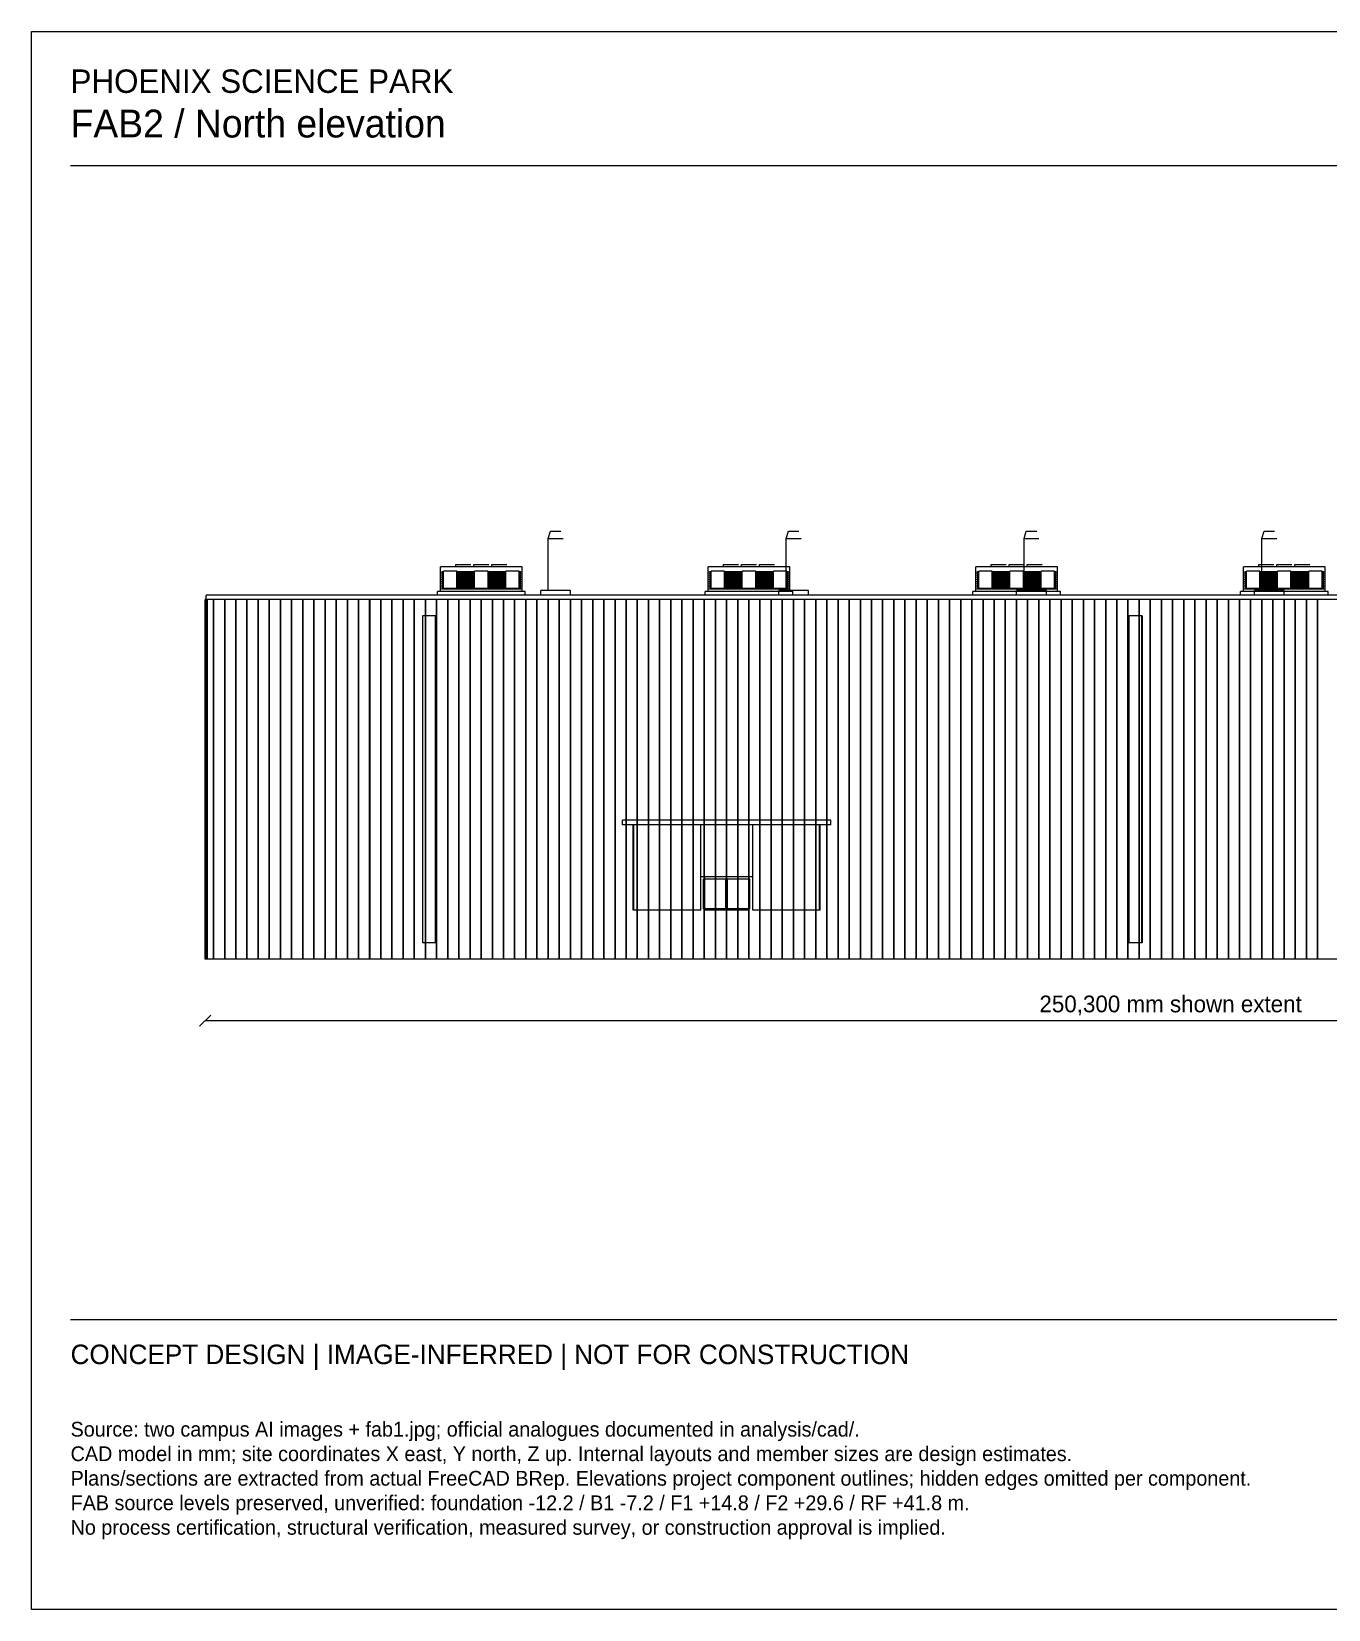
# Model space of a CAD drawing. Header units: millimetres. Extents: x 5250 to 315332, y 5250 to 217500.
# Drawn here: x 5250 to 179689, y 5250 to 217500 of the extents above; entities that cross this region are included whole.
import ezdxf

# ---------------------------------------------------------------- set-up
doc = ezdxf.new("R2010")
doc.units = ezdxf.units.MM

msp = doc.modelspace()

# ---------------------------------------------------------------- linework, layer by layer
at = {"layer": 'dimension'}
for p, q in [((27850, 83700), (29350, 85200)), ((28600, 84450), (278900, 84450))]:
    msp.add_line(p, q, dxfattribs=at)
at = {"layer": 'envelope'}
for p, q in [((28600, 92700), (28600, 141100)), ((28900, 141100), (28600, 141100)), ((28750, 92700), (28750, 141100)), ((28900, 92700), (28900, 141100)), ((29727.5, 92700), (29727.5, 141100)), ((29772.5, 141100), (29727.5, 141100)), ((29772.5, 92700), (29772.5, 141100)), ((31227.5, 92700), (31227.5, 141100)), ((31272.5, 141100), (31227.5, 141100)), ((31272.5, 92700), (31272.5, 141100)), ((32727.5, 92700), (32727.5, 141100)), ((32772.5, 141100), (32727.5, 141100)), ((32772.5, 92700), (32772.5, 141100)), ((34227.5, 92700), (34227.5, 141100)), ((34272.5, 141100), (34227.5, 141100)), ((34272.5, 92700), (34272.5, 141100)), ((35727.5, 92700), (35727.5, 141100)), ((35772.5, 141100), (35727.5, 141100)), ((35772.5, 92700), (35772.5, 141100)), ((37227.5, 92700), (37227.5, 141100)), ((37272.5, 141100), (37227.5, 141100)), ((37272.5, 92700), (37272.5, 141100)), ((38727.5, 92700), (38727.5, 141100)), ((38772.5, 141100), (38727.5, 141100)), ((38772.5, 92700), (38772.5, 141100)), ((40227.5, 92700), (40227.5, 141100)), ((40272.5, 141100), (40227.5, 141100)), ((40272.5, 92700), (40272.5, 141100)), ((41727.5, 92700), (41727.5, 141100)), ((41772.5, 141100), (41727.5, 141100)), ((41772.5, 92700), (41772.5, 141100)), ((43227.5, 92700), (43227.5, 141100)), ((43272.5, 141100), (43227.5, 141100)), ((43272.5, 92700), (43272.5, 141100)), ((44727.5, 92700), (44727.5, 141100)), ((44772.5, 141100), (44727.5, 141100)), ((44772.5, 92700), (44772.5, 141100)), ((46227.5, 92700), (46227.5, 141100)), ((46272.5, 141100), (46227.5, 141100)), ((46272.5, 92700), (46272.5, 141100)), ((47727.5, 92700), (47727.5, 141100)), ((47772.5, 141100), (47727.5, 141100)), ((47772.5, 92700), (47772.5, 141100)), ((49227.5, 92700), (49227.5, 141100)), ((49272.5, 141100), (49227.5, 141100)), ((49272.5, 92700), (49272.5, 141100)), ((50727.5, 92700), (50727.5, 141100)), ((50772.5, 141100), (50727.5, 141100)), ((50772.5, 92700), (50772.5, 141100)), ((52227.5, 92700), (52227.5, 141100)), ((52272.5, 141100), (52227.5, 141100)), ((52272.5, 92700), (52272.5, 141100)), ((53727.5, 92700), (53727.5, 141100)), ((53772.5, 141100), (53727.5, 141100)), ((53772.5, 92700), (53772.5, 141100)), ((55227.5, 92700), (55227.5, 141100)), ((55272.5, 141100), (55227.5, 141100)), ((55272.5, 92700), (55272.5, 141100)), ((56727.5, 92700), (56727.5, 141100)), ((56772.5, 141100), (56727.5, 141100)), ((56772.5, 92700), (56772.5, 141100)), ((58227.5, 92700), (58227.5, 141100)), ((58272.5, 141100), (58227.5, 141100)), ((58272.5, 92700), (58272.5, 141100)), ((59727.5, 92700), (59727.5, 141100)), ((59772.5, 141100), (59727.5, 141100)), ((59772.5, 92700), (59772.5, 141100)), ((61227.5, 92700), (61227.5, 141100)), ((61272.5, 141100), (61227.5, 141100)), ((61272.5, 92700), (61272.5, 141100)), ((62727.5, 92700), (62727.5, 141100)), ((62772.5, 141100), (62727.5, 141100)), ((62772.5, 92700), (62772.5, 141100)), ((64227.5, 92700), (64227.5, 141100)), ((64272.5, 141100), (64227.5, 141100)), ((64272.5, 92700), (64272.5, 141100)), ((65727.5, 92700), (65727.5, 141100)), ((65772.5, 141100), (65727.5, 141100)), ((65772.5, 92700), (65772.5, 141100)), ((67227.5, 92700), (67227.5, 141100)), ((67272.5, 141100), (67227.5, 141100)), ((67272.5, 92700), (67272.5, 141100)), ((68727.5, 92700), (68727.5, 141100)), ((68772.5, 141100), (68727.5, 141100)), ((68772.5, 92700), (68772.5, 141100)), ((70227.5, 92700), (70227.5, 141100)), ((70272.5, 141100), (70227.5, 141100)), ((70272.5, 92700), (70272.5, 141100)), ((71727.5, 92700), (71727.5, 141100)), ((71772.5, 141100), (71727.5, 141100)), ((71772.5, 92700), (71772.5, 141100)), ((73227.5, 92700), (73227.5, 141100)), ((73272.5, 141100), (73227.5, 141100)), ((73272.5, 92700), (73272.5, 141100)), ((74727.5, 92700), (74727.5, 141100)), ((74772.5, 141100), (74727.5, 141100)), ((74772.5, 92700), (74772.5, 141100)), ((76227.5, 92700), (76227.5, 141100)), ((76272.5, 141100), (76227.5, 141100)), ((76272.5, 92700), (76272.5, 141100)), ((77727.5, 92700), (77727.5, 141100)), ((77772.5, 141100), (77727.5, 141100)), ((77772.5, 92700), (77772.5, 141100)), ((79227.5, 92700), (79227.5, 141100)), ((79272.5, 141100), (79227.5, 141100)), ((79272.5, 92700), (79272.5, 141100)), ((80727.5, 92700), (80727.5, 141100)), ((80772.5, 141100), (80727.5, 141100)), ((80772.5, 92700), (80772.5, 141100)), ((82227.5, 92700), (82227.5, 141100)), ((82272.5, 141100), (82227.5, 141100)), ((82272.5, 92700), (82272.5, 141100)), ((83727.5, 92700), (83727.5, 141100)), ((83772.5, 141100), (83727.5, 141100)), ((83772.5, 92700), (83772.5, 141100)), ((85227.5, 92700), (85227.5, 141100)), ((85272.5, 141100), (85227.5, 141100)), ((85272.5, 92700), (85272.5, 141100)), ((86727.5, 92700), (86727.5, 141100)), ((86772.5, 141100), (86727.5, 141100)), ((86772.5, 92700), (86772.5, 141100)), ((88227.5, 92700), (88227.5, 141100)), ((88272.5, 141100), (88227.5, 141100)), ((88272.5, 92700), (88272.5, 141100)), ((89727.5, 92700), (89727.5, 141100)), ((89772.5, 141100), (89727.5, 141100)), ((89772.5, 92700), (89772.5, 141100)), ((91227.5, 92700), (91227.5, 141100)), ((91272.5, 141100), (91227.5, 141100)), ((91272.5, 92700), (91272.5, 141100)), ((92727.5, 92700), (92727.5, 141100)), ((92772.5, 141100), (92727.5, 141100)), ((92772.5, 92700), (92772.5, 141100)), ((94227.5, 92700), (94227.5, 141100)), ((94272.5, 141100), (94227.5, 141100)), ((94272.5, 92700), (94272.5, 141100)), ((95727.5, 92700), (95727.5, 141100)), ((95772.5, 141100), (95727.5, 141100)), ((95772.5, 92700), (95772.5, 141100)), ((97227.5, 92700), (97227.5, 141100)), ((97272.5, 141100), (97227.5, 141100)), ((97272.5, 92700), (97272.5, 141100)), ((98727.5, 92700), (98727.5, 141100)), ((98772.5, 141100), (98727.5, 141100)), ((98772.5, 92700), (98772.5, 141100)), ((100227.5, 92700), (100227.5, 141100)), ((100272.5, 141100), (100227.5, 141100)), ((100272.5, 92700), (100272.5, 141100)), ((101727.5, 92700), (101727.5, 141100)), ((101772.5, 141100), (101727.5, 141100)), ((101772.5, 92700), (101772.5, 141100)), ((103227.5, 92700), (103227.5, 141100)), ((103272.5, 141100), (103227.5, 141100)), ((103272.5, 92700), (103272.5, 141100)), ((104727.5, 92700), (104727.5, 141100)), ((104772.5, 141100), (104727.5, 141100)), ((104772.5, 92700), (104772.5, 141100)), ((106227.5, 92700), (106227.5, 141100)), ((106272.5, 141100), (106227.5, 141100)), ((106272.5, 92700), (106272.5, 141100)), ((107727.5, 92700), (107727.5, 141100)), ((107772.5, 141100), (107727.5, 141100)), ((107772.5, 92700), (107772.5, 141100)), ((109227.5, 92700), (109227.5, 141100)), ((109272.5, 141100), (109227.5, 141100)), ((109272.5, 92700), (109272.5, 141100)), ((110727.5, 92700), (110727.5, 141100)), ((110772.5, 141100), (110727.5, 141100)), ((110772.5, 92700), (110772.5, 141100)), ((112227.5, 92700), (112227.5, 141100)), ((112272.5, 141100), (112227.5, 141100)), ((112272.5, 92700), (112272.5, 141100)), ((113727.5, 92700), (113727.5, 141100)), ((113772.5, 141100), (113727.5, 141100)), ((113772.5, 92700), (113772.5, 141100)), ((115227.5, 92700), (115227.5, 141100)), ((115272.5, 141100), (115227.5, 141100)), ((115272.5, 92700), (115272.5, 141100)), ((116727.5, 92700), (116727.5, 141100)), ((116772.5, 141100), (116727.5, 141100)), ((116772.5, 92700), (116772.5, 141100)), ((118227.5, 92700), (118227.5, 141100)), ((118272.5, 141100), (118227.5, 141100)), ((118272.5, 92700), (118272.5, 141100)), ((119727.5, 92700), (119727.5, 141100)), ((119772.5, 141100), (119727.5, 141100)), ((119772.5, 92700), (119772.5, 141100)), ((121227.5, 92700), (121227.5, 141100)), ((121272.5, 141100), (121227.5, 141100)), ((121272.5, 92700), (121272.5, 141100)), ((122727.5, 92700), (122727.5, 141100)), ((122772.5, 141100), (122727.5, 141100)), ((122772.5, 92700), (122772.5, 141100)), ((124227.5, 92700), (124227.5, 141100)), ((124272.5, 141100), (124227.5, 141100)), ((124272.5, 92700), (124272.5, 141100)), ((125727.5, 92700), (125727.5, 141100)), ((125772.5, 141100), (125727.5, 141100)), ((125772.5, 92700), (125772.5, 141100)), ((127227.5, 92700), (127227.5, 141100)), ((127272.5, 141100), (127227.5, 141100)), ((127272.5, 92700), (127272.5, 141100)), ((128727.5, 92700), (128727.5, 141100)), ((128772.5, 141100), (128727.5, 141100)), ((128772.5, 92700), (128772.5, 141100)), ((130227.5, 92700), (130227.5, 141100)), ((130272.5, 141100), (130227.5, 141100)), ((130272.5, 92700), (130272.5, 141100)), ((131727.5, 92700), (131727.5, 141100)), ((131772.5, 141100), (131727.5, 141100)), ((131772.5, 92700), (131772.5, 141100)), ((133227.5, 92700), (133227.5, 141100)), ((133272.5, 141100), (133227.5, 141100)), ((133272.5, 92700), (133272.5, 141100)), ((134727.5, 92700), (134727.5, 141100)), ((134772.5, 141100), (134727.5, 141100)), ((134772.5, 92700), (134772.5, 141100)), ((136227.5, 92700), (136227.5, 141100)), ((136272.5, 141100), (136227.5, 141100)), ((136272.5, 92700), (136272.5, 141100)), ((137727.5, 92700), (137727.5, 141100)), ((137772.5, 141100), (137727.5, 141100)), ((137772.5, 92700), (137772.5, 141100)), ((139227.5, 92700), (139227.5, 141100)), ((139272.5, 141100), (139227.5, 141100)), ((139272.5, 92700), (139272.5, 141100)), ((140727.5, 92700), (140727.5, 141100)), ((140772.5, 141100), (140727.5, 141100)), ((140772.5, 92700), (140772.5, 141100)), ((142227.5, 92700), (142227.5, 141100)), ((142272.5, 141100), (142227.5, 141100)), ((142272.5, 92700), (142272.5, 141100)), ((143727.5, 92700), (143727.5, 141100)), ((143772.5, 141100), (143727.5, 141100)), ((143772.5, 92700), (143772.5, 141100)), ((145227.5, 92700), (145227.5, 141100)), ((145272.5, 141100), (145227.5, 141100)), ((145272.5, 92700), (145272.5, 141100)), ((146727.5, 92700), (146727.5, 141100)), ((146772.5, 141100), (146727.5, 141100)), ((146772.5, 92700), (146772.5, 141100)), ((148227.5, 92700), (148227.5, 141100)), ((148272.5, 141100), (148227.5, 141100)), ((148272.5, 92700), (148272.5, 141100)), ((149727.5, 92700), (149727.5, 141100)), ((149772.5, 141100), (149727.5, 141100)), ((149772.5, 92700), (149772.5, 141100)), ((151227.5, 92700), (151227.5, 141100)), ((151272.5, 141100), (151227.5, 141100)), ((151272.5, 92700), (151272.5, 141100)), ((152727.5, 92700), (152727.5, 141100)), ((152772.5, 141100), (152727.5, 141100)), ((152772.5, 92700), (152772.5, 141100)), ((154227.5, 92700), (154227.5, 141100)), ((154272.5, 141100), (154227.5, 141100)), ((154272.5, 92700), (154272.5, 141100)), ((155727.5, 92700), (155727.5, 141100)), ((155772.5, 141100), (155727.5, 141100)), ((155772.5, 92700), (155772.5, 141100)), ((157227.5, 92700), (157227.5, 141100)), ((157272.5, 141100), (157227.5, 141100)), ((157272.5, 92700), (157272.5, 141100)), ((158727.5, 92700), (158727.5, 141100)), ((158772.5, 141100), (158727.5, 141100)), ((158772.5, 92700), (158772.5, 141100)), ((160227.5, 92700), (160227.5, 141100)), ((160272.5, 141100), (160227.5, 141100)), ((160272.5, 92700), (160272.5, 141100)), ((161727.5, 92700), (161727.5, 141100)), ((161772.5, 141100), (161727.5, 141100)), ((161772.5, 92700), (161772.5, 141100)), ((163227.5, 92700), (163227.5, 141100)), ((163272.5, 141100), (163227.5, 141100)), ((163272.5, 92700), (163272.5, 141100)), ((164727.5, 92700), (164727.5, 141100)), ((164772.5, 141100), (164727.5, 141100)), ((164772.5, 92700), (164772.5, 141100)), ((166227.5, 92700), (166227.5, 141100)), ((166272.5, 141100), (166227.5, 141100)), ((166272.5, 92700), (166272.5, 141100)), ((167727.5, 92700), (167727.5, 141100)), ((167772.5, 141100), (167727.5, 141100)), ((167772.5, 92700), (167772.5, 141100)), ((169227.5, 92700), (169227.5, 141100)), ((169272.5, 141100), (169227.5, 141100)), ((169272.5, 92700), (169272.5, 141100)), ((170727.5, 92700), (170727.5, 141100)), ((170772.5, 141100), (170727.5, 141100)), ((170772.5, 92700), (170772.5, 141100)), ((172227.5, 92700), (172227.5, 141100)), ((172272.5, 141100), (172227.5, 141100)), ((172272.5, 92700), (172272.5, 141100)), ((173727.5, 92700), (173727.5, 141100)), ((173772.5, 141100), (173727.5, 141100)), ((173772.5, 92700), (173772.5, 141100)), ((175227.5, 92700), (175227.5, 141100)), ((175272.5, 141100), (175227.5, 141100)), ((175272.5, 92700), (175272.5, 141100)), ((176727.5, 92700), (176727.5, 141100)), ((176772.5, 141100), (176727.5, 141100)), ((176772.5, 92700), (176772.5, 141100)), ((178227.5, 92700), (178227.5, 141100)), ((178272.5, 141100), (178227.5, 141100)), ((178272.5, 92700), (178272.5, 141100)), ((59650, 138900), (57850, 138900)), ((57850, 138900), (57850, 94900)), ((59650, 138900), (59650, 94900)), ((154650, 138900), (152850, 138900)), ((152850, 138900), (152850, 94900)), ((154650, 138900), (154650, 94900)), ((101750, 103800), (95750, 103800)), ((95750, 103800), (95750, 99300)), ((101750, 103800), (101750, 99300)), ((101750, 99300), (95750, 99300)), ((59650, 94900), (57850, 94900)), ((154650, 94900), (152850, 94900)), ((28900, 92700), (28600, 92700)), ((278750, 92700), (28750, 92700)), ((29772.5, 92700), (29727.5, 92700)), ((31272.5, 92700), (31227.5, 92700)), ((32772.5, 92700), (32727.5, 92700)), ((34272.5, 92700), (34227.5, 92700)), ((35772.5, 92700), (35727.5, 92700)), ((37272.5, 92700), (37227.5, 92700)), ((38772.5, 92700), (38727.5, 92700)), ((40272.5, 92700), (40227.5, 92700)), ((41772.5, 92700), (41727.5, 92700)), ((43272.5, 92700), (43227.5, 92700)), ((44772.5, 92700), (44727.5, 92700)), ((46272.5, 92700), (46227.5, 92700)), ((47772.5, 92700), (47727.5, 92700)), ((49272.5, 92700), (49227.5, 92700)), ((50772.5, 92700), (50727.5, 92700)), ((52272.5, 92700), (52227.5, 92700)), ((53772.5, 92700), (53727.5, 92700)), ((55272.5, 92700), (55227.5, 92700)), ((56772.5, 92700), (56727.5, 92700)), ((58272.5, 92700), (58227.5, 92700)), ((59772.5, 92700), (59727.5, 92700)), ((61272.5, 92700), (61227.5, 92700)), ((62772.5, 92700), (62727.5, 92700)), ((64272.5, 92700), (64227.5, 92700)), ((65772.5, 92700), (65727.5, 92700)), ((67272.5, 92700), (67227.5, 92700)), ((68772.5, 92700), (68727.5, 92700)), ((70272.5, 92700), (70227.5, 92700)), ((71772.5, 92700), (71727.5, 92700)), ((73272.5, 92700), (73227.5, 92700)), ((74772.5, 92700), (74727.5, 92700)), ((76272.5, 92700), (76227.5, 92700)), ((77772.5, 92700), (77727.5, 92700)), ((79272.5, 92700), (79227.5, 92700)), ((80772.5, 92700), (80727.5, 92700)), ((82272.5, 92700), (82227.5, 92700)), ((83772.5, 92700), (83727.5, 92700)), ((85272.5, 92700), (85227.5, 92700)), ((86772.5, 92700), (86727.5, 92700)), ((88272.5, 92700), (88227.5, 92700)), ((89772.5, 92700), (89727.5, 92700)), ((91272.5, 92700), (91227.5, 92700)), ((92772.5, 92700), (92727.5, 92700)), ((94272.5, 92700), (94227.5, 92700)), ((95772.5, 92700), (95727.5, 92700)), ((97272.5, 92700), (97227.5, 92700)), ((98772.5, 92700), (98727.5, 92700)), ((100272.5, 92700), (100227.5, 92700)), ((101772.5, 92700), (101727.5, 92700)), ((103272.5, 92700), (103227.5, 92700)), ((104772.5, 92700), (104727.5, 92700)), ((106272.5, 92700), (106227.5, 92700)), ((107772.5, 92700), (107727.5, 92700)), ((109272.5, 92700), (109227.5, 92700)), ((110772.5, 92700), (110727.5, 92700)), ((112272.5, 92700), (112227.5, 92700)), ((113772.5, 92700), (113727.5, 92700)), ((115272.5, 92700), (115227.5, 92700)), ((116772.5, 92700), (116727.5, 92700)), ((118272.5, 92700), (118227.5, 92700)), ((119772.5, 92700), (119727.5, 92700)), ((121272.5, 92700), (121227.5, 92700)), ((122772.5, 92700), (122727.5, 92700)), ((124272.5, 92700), (124227.5, 92700)), ((125772.5, 92700), (125727.5, 92700)), ((127272.5, 92700), (127227.5, 92700)), ((128772.5, 92700), (128727.5, 92700)), ((130272.5, 92700), (130227.5, 92700)), ((131772.5, 92700), (131727.5, 92700)), ((133272.5, 92700), (133227.5, 92700)), ((134772.5, 92700), (134727.5, 92700)), ((136272.5, 92700), (136227.5, 92700)), ((137772.5, 92700), (137727.5, 92700)), ((139272.5, 92700), (139227.5, 92700)), ((140772.5, 92700), (140727.5, 92700)), ((142272.5, 92700), (142227.5, 92700)), ((143772.5, 92700), (143727.5, 92700)), ((145272.5, 92700), (145227.5, 92700)), ((146772.5, 92700), (146727.5, 92700)), ((148272.5, 92700), (148227.5, 92700)), ((149772.5, 92700), (149727.5, 92700)), ((151272.5, 92700), (151227.5, 92700)), ((152772.5, 92700), (152727.5, 92700)), ((154272.5, 92700), (154227.5, 92700)), ((155772.5, 92700), (155727.5, 92700)), ((157272.5, 92700), (157227.5, 92700)), ((158772.5, 92700), (158727.5, 92700)), ((160272.5, 92700), (160227.5, 92700)), ((161772.5, 92700), (161727.5, 92700)), ((163272.5, 92700), (163227.5, 92700)), ((164772.5, 92700), (164727.5, 92700)), ((166272.5, 92700), (166227.5, 92700)), ((167772.5, 92700), (167727.5, 92700)), ((169272.5, 92700), (169227.5, 92700)), ((170772.5, 92700), (170727.5, 92700)), ((172272.5, 92700), (172227.5, 92700)), ((173772.5, 92700), (173727.5, 92700)), ((175272.5, 92700), (175227.5, 92700)), ((176772.5, 92700), (176727.5, 92700)), ((178272.5, 92700), (178227.5, 92700))]:
    msp.add_line(p, q, dxfattribs=at)
at = {"layer": 'equipment'}
for p, q in [((74750, 149300), (75050, 150300)), ((74750, 149300), (74775.07, 149300)), ((74750, 142300), (74750, 149300)), ((74775.07, 149300), (74849.03, 149300)), ((74849.03, 149300), (74968.17, 149300)), ((74968.17, 149300), (75126.51, 149300)), ((75050, 150300), (75067.55, 150300)), ((75067.55, 150300), (75119.32, 150300)), ((75119.32, 150300), (75202.72, 150300)), ((75126.51, 149300), (75316.12, 149300)), ((75202.72, 150300), (75313.56, 150300)), ((75313.56, 150300), (75446.28, 150300)), ((75316.12, 149300), (75527.48, 149300)), ((75446.28, 150300), (75594.24, 150300)), ((75527.48, 149300), (75750, 149300)), ((75594.24, 150300), (75750, 150300)), ((75750, 150300), (75905.76, 150300)), ((75750, 149300), (75972.52, 149300)), ((75905.76, 150300), (76053.72, 150300)), ((75972.52, 149300), (76183.88, 149300)), ((76053.72, 150300), (76186.44, 150300)), ((76183.88, 149300), (76373.49, 149300)), ((76186.44, 150300), (76297.28, 150300)), ((76297.28, 150300), (76380.68, 150300)), ((76373.49, 149300), (76531.83, 149300)), ((76380.68, 150300), (76432.45, 150300)), ((76432.45, 150300), (76450, 150300)), ((76531.83, 149300), (76650.97, 149300)), ((76650.97, 149300), (76724.93, 149300)), ((76724.93, 149300), (76750, 149300)), ((106750, 149300), (107050, 150300)), ((106750, 149300), (106775.07, 149300)), ((106750, 142300), (106750, 149300)), ((106775.07, 149300), (106849.03, 149300)), ((106849.03, 149300), (106968.17, 149300)), ((106968.17, 149300), (107126.51, 149300)), ((107050, 150300), (107067.55, 150300)), ((107067.55, 150300), (107119.32, 150300)), ((107119.32, 150300), (107202.72, 150300)), ((107126.51, 149300), (107316.12, 149300)), ((107202.72, 150300), (107313.56, 150300)), ((107313.56, 150300), (107446.28, 150300)), ((107316.12, 149300), (107527.48, 149300)), ((107446.28, 150300), (107594.24, 150300)), ((107527.48, 149300), (107750, 149300)), ((107594.24, 150300), (107750, 150300)), ((107750, 150300), (107905.76, 150300)), ((107750, 149300), (107972.52, 149300)), ((107905.76, 150300), (108053.72, 150300)), ((107972.52, 149300), (108183.88, 149300)), ((108053.72, 150300), (108186.44, 150300)), ((108183.88, 149300), (108373.49, 149300)), ((108186.44, 150300), (108297.28, 150300)), ((108297.28, 150300), (108380.68, 150300)), ((108373.49, 149300), (108531.83, 149300)), ((108380.68, 150300), (108432.45, 150300)), ((108432.45, 150300), (108450, 150300)), ((108531.83, 149300), (108650.97, 149300)), ((108650.97, 149300), (108724.93, 149300)), ((108724.93, 149300), (108750, 149300)), ((138750, 149300), (139050, 150300)), ((138750, 149300), (138775.07, 149300)), ((138750, 142300), (138750, 149300)), ((138775.07, 149300), (138849.03, 149300)), ((138849.03, 149300), (138968.17, 149300)), ((138968.17, 149300), (139126.51, 149300)), ((139050, 150300), (139067.55, 150300)), ((139067.55, 150300), (139119.32, 150300)), ((139119.32, 150300), (139202.72, 150300)), ((139126.51, 149300), (139316.12, 149300)), ((139202.72, 150300), (139313.56, 150300)), ((139313.56, 150300), (139446.28, 150300)), ((139316.12, 149300), (139527.48, 149300)), ((139446.28, 150300), (139594.24, 150300)), ((139527.48, 149300), (139750, 149300)), ((139594.24, 150300), (139750, 150300)), ((139750, 150300), (139905.76, 150300)), ((139750, 149300), (139972.52, 149300)), ((139905.76, 150300), (140053.72, 150300)), ((139972.52, 149300), (140183.88, 149300)), ((140053.72, 150300), (140186.44, 150300)), ((140183.88, 149300), (140373.49, 149300)), ((140186.44, 150300), (140297.28, 150300)), ((140297.28, 150300), (140380.68, 150300)), ((140373.49, 149300), (140531.83, 149300)), ((140380.68, 150300), (140432.45, 150300)), ((140432.45, 150300), (140450, 150300)), ((140531.83, 149300), (140650.97, 149300)), ((140650.97, 149300), (140724.93, 149300)), ((140724.93, 149300), (140750, 149300)), ((170750, 149300), (171050, 150300)), ((170750, 149300), (170775.07, 149300)), ((170750, 142300), (170750, 149300)), ((170775.07, 149300), (170849.03, 149300)), ((170849.03, 149300), (170968.17, 149300)), ((170968.17, 149300), (171126.51, 149300)), ((171050, 150300), (171067.55, 150300)), ((171067.55, 150300), (171119.32, 150300)), ((171119.32, 150300), (171202.72, 150300)), ((171126.51, 149300), (171316.12, 149300)), ((171202.72, 150300), (171313.56, 150300)), ((171313.56, 150300), (171446.28, 150300)), ((171316.12, 149300), (171527.48, 149300)), ((171446.28, 150300), (171594.24, 150300)), ((171527.48, 149300), (171750, 149300)), ((171594.24, 150300), (171750, 150300)), ((171750, 150300), (171905.76, 150300)), ((171750, 149300), (171972.52, 149300)), ((171905.76, 150300), (172053.72, 150300)), ((171972.52, 149300), (172183.88, 149300)), ((172053.72, 150300), (172186.44, 150300)), ((172183.88, 149300), (172373.49, 149300)), ((172186.44, 150300), (172297.28, 150300)), ((172297.28, 150300), (172380.68, 150300)), ((172373.49, 149300), (172531.83, 149300)), ((172380.68, 150300), (172432.45, 150300)), ((172432.45, 150300), (172450, 150300)), ((172531.83, 149300), (172650.97, 149300)), ((172650.97, 149300), (172724.93, 149300)), ((172724.93, 149300), (172750, 149300)), ((60250, 142200), (60250, 145500)), ((71250, 145500), (60250, 145500)), ((60450, 144750), (60450, 144830)), ((60650, 144830), (60450, 144830)), ((60650, 144750), (60450, 144750)), ((60450, 144500), (60450, 144580)), ((60650, 144580), (60450, 144580)), ((60650, 144500), (60450, 144500)), ((60450, 144250), (60450, 144330)), ((60650, 144330), (60450, 144330)), ((60650, 142600), (60650, 144900)), ((62450, 144900), (60650, 144900)), ((62330, 145800), (62355.07, 145800)), ((62330, 145500), (62330, 145800)), ((62355.07, 145800), (62429.03, 145800)), ((62429.03, 145800), (62548.17, 145800)), ((62450, 142600), (62450, 144900)), ((64850, 144830), (62450, 144830)), ((64850, 144750), (62450, 144750)), ((64850, 144580), (62450, 144580)), ((64850, 144500), (62450, 144500)), ((64850, 144330), (62450, 144330)), ((62548.17, 145800), (62706.51, 145800)), ((62706.51, 145800), (62896.12, 145800)), ((62896.12, 145800), (63107.48, 145800)), ((63107.48, 145800), (63330, 145800)), ((63330, 145800), (63552.52, 145800)), ((63552.52, 145800), (63763.88, 145800)), ((63763.88, 145800), (63953.49, 145800)), ((63953.49, 145800), (64111.83, 145800)), ((64111.83, 145800), (64230.97, 145800)), ((64230.97, 145800), (64304.93, 145800)), ((64304.93, 145800), (64330, 145800)), ((64750, 145800), (64775.07, 145800)), ((64750, 145500), (64750, 145800)), ((64775.07, 145800), (64849.03, 145800)), ((64849.03, 145800), (64968.17, 145800)), ((64850, 142600), (64850, 144900)), ((66650, 144900), (64850, 144900)), ((64968.17, 145800), (65126.51, 145800)), ((65126.51, 145800), (65316.12, 145800)), ((65316.12, 145800), (65527.48, 145800)), ((65527.48, 145800), (65750, 145800)), ((65750, 145800), (65972.52, 145800)), ((65972.52, 145800), (66183.88, 145800)), ((66183.88, 145800), (66373.49, 145800)), ((66373.49, 145800), (66531.83, 145800)), ((66531.83, 145800), (66650.97, 145800)), ((66650, 142600), (66650, 144900)), ((69050, 144830), (66650, 144830)), ((69050, 144750), (66650, 144750)), ((69050, 144580), (66650, 144580)), ((69050, 144500), (66650, 144500)), ((69050, 144330), (66650, 144330)), ((66650.97, 145800), (66724.93, 145800)), ((66724.93, 145800), (66750, 145800)), ((67170, 145800), (67195.07, 145800)), ((67170, 145500), (67170, 145800)), ((67195.07, 145800), (67269.03, 145800)), ((67269.03, 145800), (67388.17, 145800)), ((67388.17, 145800), (67546.51, 145800)), ((67546.51, 145800), (67736.12, 145800)), ((67736.12, 145800), (67947.48, 145800)), ((67947.48, 145800), (68170, 145800)), ((68170, 145800), (68392.52, 145800)), ((68392.52, 145800), (68603.88, 145800)), ((68603.88, 145800), (68793.49, 145800)), ((68793.49, 145800), (68951.83, 145800)), ((68951.83, 145800), (69070.97, 145800)), ((69050, 142600), (69050, 144900)), ((70850, 144900), (69050, 144900)), ((69070.97, 145800), (69144.93, 145800)), ((69144.93, 145800), (69170, 145800)), ((70850, 142600), (70850, 144900)), ((71050, 144830), (70850, 144830)), ((71050, 144750), (70850, 144750)), ((71050, 144580), (70850, 144580)), ((71050, 144500), (70850, 144500)), ((71050, 144330), (70850, 144330)), ((71050, 144750), (71050, 144830)), ((71050, 144500), (71050, 144580)), ((71050, 144250), (71050, 144330)), ((71250, 142200), (71250, 145500)), ((96250, 142200), (96250, 145500)), ((107250, 145500), (96250, 145500)), ((96450, 144750), (96450, 144830)), ((96650, 144830), (96450, 144830)), ((96650, 144750), (96450, 144750)), ((96450, 144500), (96450, 144580)), ((96650, 144580), (96450, 144580)), ((96650, 144500), (96450, 144500)), ((96450, 144250), (96450, 144330)), ((96650, 144330), (96450, 144330)), ((96650, 142600), (96650, 144900)), ((98450, 144900), (96650, 144900)), ((98330, 145800), (98355.07, 145800)), ((98330, 145500), (98330, 145800)), ((98355.07, 145800), (98429.03, 145800)), ((98429.03, 145800), (98548.17, 145800)), ((98450, 142600), (98450, 144900)), ((100850, 144830), (98450, 144830)), ((100850, 144750), (98450, 144750)), ((100850, 144580), (98450, 144580)), ((100850, 144500), (98450, 144500)), ((100850, 144330), (98450, 144330)), ((98548.17, 145800), (98706.51, 145800)), ((98706.51, 145800), (98896.12, 145800)), ((98896.12, 145800), (99107.48, 145800)), ((99107.48, 145800), (99330, 145800)), ((99330, 145800), (99552.52, 145800)), ((99552.52, 145800), (99763.88, 145800)), ((99763.88, 145800), (99953.49, 145800)), ((99953.49, 145800), (100111.83, 145800)), ((100111.83, 145800), (100230.97, 145800)), ((100230.97, 145800), (100304.93, 145800)), ((100304.93, 145800), (100330, 145800)), ((100750, 145800), (100775.07, 145800)), ((100750, 145500), (100750, 145800)), ((100775.07, 145800), (100849.03, 145800)), ((100849.03, 145800), (100968.17, 145800)), ((100850, 142600), (100850, 144900)), ((102650, 144900), (100850, 144900)), ((100968.17, 145800), (101126.51, 145800)), ((101126.51, 145800), (101316.12, 145800)), ((101316.12, 145800), (101527.48, 145800)), ((101527.48, 145800), (101750, 145800)), ((101750, 145800), (101972.52, 145800)), ((101972.52, 145800), (102183.88, 145800)), ((102183.88, 145800), (102373.49, 145800)), ((102373.49, 145800), (102531.83, 145800)), ((102531.83, 145800), (102650.97, 145800)), ((102650, 142600), (102650, 144900)), ((105050, 144830), (102650, 144830)), ((105050, 144750), (102650, 144750)), ((105050, 144580), (102650, 144580)), ((105050, 144500), (102650, 144500)), ((105050, 144330), (102650, 144330)), ((102650.97, 145800), (102724.93, 145800)), ((102724.93, 145800), (102750, 145800)), ((103170, 145800), (103195.07, 145800)), ((103170, 145500), (103170, 145800)), ((103195.07, 145800), (103269.03, 145800)), ((103269.03, 145800), (103388.17, 145800)), ((103388.17, 145800), (103546.51, 145800)), ((103546.51, 145800), (103736.12, 145800)), ((103736.12, 145800), (103947.48, 145800)), ((103947.48, 145800), (104170, 145800)), ((104170, 145800), (104392.52, 145800)), ((104392.52, 145800), (104603.88, 145800)), ((104603.88, 145800), (104793.49, 145800)), ((104793.49, 145800), (104951.83, 145800)), ((104951.83, 145800), (105070.97, 145800)), ((105050, 142600), (105050, 144900)), ((106850, 144900), (105050, 144900)), ((105070.97, 145800), (105144.93, 145800)), ((105144.93, 145800), (105170, 145800)), ((106850, 142600), (106850, 144900)), ((107050, 144830), (106850, 144830)), ((107050, 144750), (106850, 144750)), ((107050, 144580), (106850, 144580)), ((107050, 144500), (106850, 144500)), ((107050, 144330), (106850, 144330)), ((107050, 144750), (107050, 144830)), ((107050, 144500), (107050, 144580)), ((107050, 144250), (107050, 144330)), ((107250, 142200), (107250, 145500)), ((132250, 142200), (132250, 145500)), ((143250, 145500), (132250, 145500)), ((132450, 144750), (132450, 144830)), ((132650, 144830), (132450, 144830)), ((132650, 144750), (132450, 144750)), ((132450, 144500), (132450, 144580)), ((132650, 144580), (132450, 144580)), ((132650, 144500), (132450, 144500)), ((132450, 144250), (132450, 144330)), ((132650, 144330), (132450, 144330)), ((132650, 142600), (132650, 144900)), ((134450, 144900), (132650, 144900)), ((134330, 145800), (134355.07, 145800)), ((134330, 145500), (134330, 145800)), ((134355.07, 145800), (134429.03, 145800)), ((134429.03, 145800), (134548.17, 145800)), ((134450, 142600), (134450, 144900)), ((136850, 144830), (134450, 144830)), ((136850, 144750), (134450, 144750)), ((136850, 144580), (134450, 144580)), ((136850, 144500), (134450, 144500)), ((136850, 144330), (134450, 144330)), ((134548.17, 145800), (134706.51, 145800)), ((134706.51, 145800), (134896.12, 145800)), ((134896.12, 145800), (135107.48, 145800)), ((135107.48, 145800), (135330, 145800)), ((135330, 145800), (135552.52, 145800)), ((135552.52, 145800), (135763.88, 145800)), ((135763.88, 145800), (135953.49, 145800)), ((135953.49, 145800), (136111.83, 145800)), ((136111.83, 145800), (136230.97, 145800)), ((136230.97, 145800), (136304.93, 145800)), ((136304.93, 145800), (136330, 145800)), ((136750, 145800), (136775.07, 145800)), ((136750, 145500), (136750, 145800)), ((136775.07, 145800), (136849.03, 145800)), ((136849.03, 145800), (136968.17, 145800)), ((136850, 142600), (136850, 144900)), ((138650, 144900), (136850, 144900)), ((136968.17, 145800), (137126.51, 145800)), ((137126.51, 145800), (137316.12, 145800)), ((137316.12, 145800), (137527.48, 145800)), ((137527.48, 145800), (137750, 145800)), ((137750, 145800), (137972.52, 145800)), ((137972.52, 145800), (138183.88, 145800)), ((138183.88, 145800), (138373.49, 145800)), ((138373.49, 145800), (138531.83, 145800)), ((138531.83, 145800), (138650.97, 145800)), ((138650, 142600), (138650, 144900)), ((141050, 144830), (138650, 144830)), ((141050, 144750), (138650, 144750)), ((141050, 144580), (138650, 144580)), ((141050, 144500), (138650, 144500)), ((141050, 144330), (138650, 144330)), ((138650.97, 145800), (138724.93, 145800)), ((138724.93, 145800), (138750, 145800)), ((139170, 145800), (139195.07, 145800)), ((139170, 145500), (139170, 145800)), ((139195.07, 145800), (139269.03, 145800)), ((139269.03, 145800), (139388.17, 145800)), ((139388.17, 145800), (139546.51, 145800)), ((139546.51, 145800), (139736.12, 145800)), ((139736.12, 145800), (139947.48, 145800)), ((139947.48, 145800), (140170, 145800)), ((140170, 145800), (140392.52, 145800)), ((140392.52, 145800), (140603.88, 145800)), ((140603.88, 145800), (140793.49, 145800)), ((140793.49, 145800), (140951.83, 145800)), ((140951.83, 145800), (141070.97, 145800)), ((141050, 142600), (141050, 144900)), ((142850, 144900), (141050, 144900)), ((141070.97, 145800), (141144.93, 145800)), ((141144.93, 145800), (141170, 145800)), ((142850, 142600), (142850, 144900)), ((143050, 144830), (142850, 144830)), ((143050, 144750), (142850, 144750)), ((143050, 144580), (142850, 144580)), ((143050, 144500), (142850, 144500)), ((143050, 144330), (142850, 144330)), ((143050, 144750), (143050, 144830)), ((143050, 144500), (143050, 144580)), ((143050, 144250), (143050, 144330)), ((143250, 142200), (143250, 145500)), ((168250, 142200), (168250, 145500)), ((179250, 145500), (168250, 145500)), ((168450, 144750), (168450, 144830)), ((168650, 144830), (168450, 144830)), ((168650, 144750), (168450, 144750)), ((168450, 144500), (168450, 144580)), ((168650, 144580), (168450, 144580)), ((168650, 144500), (168450, 144500)), ((168450, 144250), (168450, 144330)), ((168650, 144330), (168450, 144330)), ((168650, 142600), (168650, 144900)), ((170450, 144900), (168650, 144900)), ((170330, 145800), (170355.07, 145800)), ((170330, 145500), (170330, 145800)), ((170355.07, 145800), (170429.03, 145800)), ((170429.03, 145800), (170548.17, 145800)), ((170450, 142600), (170450, 144900)), ((172850, 144830), (170450, 144830)), ((172850, 144750), (170450, 144750)), ((172850, 144580), (170450, 144580)), ((172850, 144500), (170450, 144500)), ((172850, 144330), (170450, 144330)), ((170548.17, 145800), (170706.51, 145800)), ((170706.51, 145800), (170896.12, 145800)), ((170896.12, 145800), (171107.48, 145800)), ((171107.48, 145800), (171330, 145800)), ((171330, 145800), (171552.52, 145800)), ((171552.52, 145800), (171763.88, 145800)), ((171763.88, 145800), (171953.49, 145800)), ((171953.49, 145800), (172111.83, 145800)), ((172111.83, 145800), (172230.97, 145800)), ((172230.97, 145800), (172304.93, 145800)), ((172304.93, 145800), (172330, 145800)), ((172750, 145800), (172775.07, 145800)), ((172750, 145500), (172750, 145800)), ((172775.07, 145800), (172849.03, 145800)), ((172849.03, 145800), (172968.17, 145800)), ((172850, 142600), (172850, 144900)), ((174650, 144900), (172850, 144900)), ((172968.17, 145800), (173126.51, 145800)), ((173126.51, 145800), (173316.12, 145800)), ((173316.12, 145800), (173527.48, 145800)), ((173527.48, 145800), (173750, 145800)), ((173750, 145800), (173972.52, 145800)), ((173972.52, 145800), (174183.88, 145800)), ((174183.88, 145800), (174373.49, 145800)), ((174373.49, 145800), (174531.83, 145800)), ((174531.83, 145800), (174650.97, 145800)), ((174650, 142600), (174650, 144900)), ((177050, 144830), (174650, 144830)), ((177050, 144750), (174650, 144750)), ((177050, 144580), (174650, 144580)), ((177050, 144500), (174650, 144500)), ((177050, 144330), (174650, 144330)), ((174650.97, 145800), (174724.93, 145800)), ((174724.93, 145800), (174750, 145800)), ((175170, 145800), (175195.07, 145800)), ((175170, 145500), (175170, 145800)), ((175195.07, 145800), (175269.03, 145800)), ((175269.03, 145800), (175388.17, 145800)), ((175388.17, 145800), (175546.51, 145800)), ((175546.51, 145800), (175736.12, 145800)), ((175736.12, 145800), (175947.48, 145800)), ((175947.48, 145800), (176170, 145800)), ((176170, 145800), (176392.52, 145800)), ((176392.52, 145800), (176603.88, 145800)), ((176603.88, 145800), (176793.49, 145800)), ((176793.49, 145800), (176951.83, 145800)), ((176951.83, 145800), (177070.97, 145800)), ((177050, 142600), (177050, 144900)), ((178850, 144900), (177050, 144900)), ((177070.97, 145800), (177144.93, 145800)), ((177144.93, 145800), (177170, 145800)), ((178850, 142600), (178850, 144900)), ((179050, 144830), (178850, 144830)), ((179050, 144750), (178850, 144750)), ((179050, 144580), (178850, 144580)), ((179050, 144500), (178850, 144500)), ((179050, 144330), (178850, 144330)), ((179050, 144750), (179050, 144830)), ((179050, 144500), (179050, 144580)), ((179050, 144250), (179050, 144330)), ((179250, 142200), (179250, 145500)), ((60650, 144250), (60450, 144250)), ((60450, 144000), (60450, 144080)), ((60650, 144080), (60450, 144080)), ((60650, 144000), (60450, 144000)), ((60450, 143750), (60450, 143830)), ((60650, 143830), (60450, 143830)), ((60650, 143750), (60450, 143750)), ((60450, 143500), (60450, 143580)), ((60650, 143580), (60450, 143580)), ((60650, 143500), (60450, 143500)), ((60450, 143250), (60450, 143330)), ((60650, 143330), (60450, 143330)), ((60650, 143250), (60450, 143250)), ((60450, 143000), (60450, 143080)), ((60650, 143080), (60450, 143080)), ((60650, 143000), (60450, 143000)), ((60450, 142750), (60450, 142830)), ((60650, 142830), (60450, 142830)), ((60650, 142750), (60450, 142750)), ((60450, 142500), (60450, 142580)), ((71050, 142580), (60450, 142580)), ((71050, 142500), (60450, 142500)), ((62450, 142600), (60650, 142600)), ((64850, 144250), (62450, 144250)), ((64850, 144080), (62450, 144080)), ((64850, 144000), (62450, 144000)), ((64850, 143830), (62450, 143830)), ((64850, 143750), (62450, 143750)), ((64850, 143580), (62450, 143580)), ((64850, 143500), (62450, 143500)), ((64850, 143330), (62450, 143330)), ((64850, 143250), (62450, 143250)), ((64850, 143080), (62450, 143080)), ((64850, 143000), (62450, 143000)), ((64850, 142830), (62450, 142830)), ((64850, 142750), (62450, 142750)), ((66650, 142600), (64850, 142600)), ((69050, 144250), (66650, 144250)), ((69050, 144080), (66650, 144080)), ((69050, 144000), (66650, 144000)), ((69050, 143830), (66650, 143830)), ((69050, 143750), (66650, 143750)), ((69050, 143580), (66650, 143580)), ((69050, 143500), (66650, 143500)), ((69050, 143330), (66650, 143330)), ((69050, 143250), (66650, 143250)), ((69050, 143080), (66650, 143080)), ((69050, 143000), (66650, 143000)), ((69050, 142830), (66650, 142830)), ((69050, 142750), (66650, 142750)), ((70850, 142600), (69050, 142600)), ((71050, 144250), (70850, 144250)), ((71050, 144080), (70850, 144080)), ((71050, 144000), (70850, 144000)), ((71050, 143830), (70850, 143830)), ((71050, 143750), (70850, 143750)), ((71050, 143580), (70850, 143580)), ((71050, 143500), (70850, 143500)), ((71050, 143330), (70850, 143330)), ((71050, 143250), (70850, 143250)), ((71050, 143080), (70850, 143080)), ((71050, 143000), (70850, 143000)), ((71050, 142830), (70850, 142830)), ((71050, 142750), (70850, 142750)), ((71050, 144000), (71050, 144080)), ((71050, 143750), (71050, 143830)), ((71050, 143500), (71050, 143580)), ((71050, 143250), (71050, 143330)), ((71050, 143000), (71050, 143080)), ((71050, 142750), (71050, 142830)), ((71050, 142500), (71050, 142580)), ((73750, 141700), (73750, 142300)), ((77750, 142300), (73750, 142300)), ((77750, 141700), (77750, 142300)), ((96650, 144250), (96450, 144250)), ((96450, 144000), (96450, 144080)), ((96650, 144080), (96450, 144080)), ((96650, 144000), (96450, 144000)), ((96450, 143750), (96450, 143830)), ((96650, 143830), (96450, 143830)), ((96650, 143750), (96450, 143750)), ((96450, 143500), (96450, 143580)), ((96650, 143580), (96450, 143580)), ((96650, 143500), (96450, 143500)), ((96450, 143250), (96450, 143330)), ((96650, 143330), (96450, 143330)), ((96650, 143250), (96450, 143250)), ((96450, 143000), (96450, 143080)), ((96650, 143080), (96450, 143080)), ((96650, 143000), (96450, 143000)), ((96450, 142750), (96450, 142830)), ((96650, 142830), (96450, 142830)), ((96650, 142750), (96450, 142750)), ((96450, 142500), (96450, 142580)), ((107050, 142580), (96450, 142580)), ((107050, 142500), (96450, 142500)), ((98450, 142600), (96650, 142600)), ((100850, 144250), (98450, 144250)), ((100850, 144080), (98450, 144080)), ((100850, 144000), (98450, 144000)), ((100850, 143830), (98450, 143830)), ((100850, 143750), (98450, 143750)), ((100850, 143580), (98450, 143580)), ((100850, 143500), (98450, 143500)), ((100850, 143330), (98450, 143330)), ((100850, 143250), (98450, 143250)), ((100850, 143080), (98450, 143080)), ((100850, 143000), (98450, 143000)), ((100850, 142830), (98450, 142830)), ((100850, 142750), (98450, 142750)), ((102650, 142600), (100850, 142600)), ((105050, 144250), (102650, 144250)), ((105050, 144080), (102650, 144080)), ((105050, 144000), (102650, 144000)), ((105050, 143830), (102650, 143830)), ((105050, 143750), (102650, 143750)), ((105050, 143580), (102650, 143580)), ((105050, 143500), (102650, 143500)), ((105050, 143330), (102650, 143330)), ((105050, 143250), (102650, 143250)), ((105050, 143080), (102650, 143080)), ((105050, 143000), (102650, 143000)), ((105050, 142830), (102650, 142830)), ((105050, 142750), (102650, 142750)), ((106850, 142600), (105050, 142600)), ((105750, 141700), (105750, 142300)), ((109750, 142300), (105750, 142300)), ((107050, 144250), (106850, 144250)), ((107050, 144080), (106850, 144080)), ((107050, 144000), (106850, 144000)), ((107050, 143830), (106850, 143830)), ((107050, 143750), (106850, 143750)), ((107050, 143580), (106850, 143580)), ((107050, 143500), (106850, 143500)), ((107050, 143330), (106850, 143330)), ((107050, 143250), (106850, 143250)), ((107050, 143080), (106850, 143080)), ((107050, 143000), (106850, 143000)), ((107050, 142830), (106850, 142830)), ((107050, 142750), (106850, 142750)), ((107050, 144000), (107050, 144080)), ((107050, 143750), (107050, 143830)), ((107050, 143500), (107050, 143580)), ((107050, 143250), (107050, 143330)), ((107050, 143000), (107050, 143080)), ((107050, 142750), (107050, 142830)), ((107050, 142500), (107050, 142580)), ((109750, 141700), (109750, 142300)), ((132650, 144250), (132450, 144250)), ((132450, 144000), (132450, 144080)), ((132650, 144080), (132450, 144080)), ((132650, 144000), (132450, 144000)), ((132450, 143750), (132450, 143830)), ((132650, 143830), (132450, 143830)), ((132650, 143750), (132450, 143750)), ((132450, 143500), (132450, 143580)), ((132650, 143580), (132450, 143580)), ((132650, 143500), (132450, 143500)), ((132450, 143250), (132450, 143330)), ((132650, 143330), (132450, 143330)), ((132650, 143250), (132450, 143250)), ((132450, 143000), (132450, 143080)), ((132650, 143080), (132450, 143080)), ((132650, 143000), (132450, 143000)), ((132450, 142750), (132450, 142830)), ((132650, 142830), (132450, 142830)), ((132650, 142750), (132450, 142750)), ((132450, 142500), (132450, 142580)), ((143050, 142580), (132450, 142580)), ((143050, 142500), (132450, 142500)), ((134450, 142600), (132650, 142600)), ((136850, 144250), (134450, 144250)), ((136850, 144080), (134450, 144080)), ((136850, 144000), (134450, 144000)), ((136850, 143830), (134450, 143830)), ((136850, 143750), (134450, 143750)), ((136850, 143580), (134450, 143580)), ((136850, 143500), (134450, 143500)), ((136850, 143330), (134450, 143330)), ((136850, 143250), (134450, 143250)), ((136850, 143080), (134450, 143080)), ((136850, 143000), (134450, 143000)), ((136850, 142830), (134450, 142830)), ((136850, 142750), (134450, 142750)), ((138650, 142600), (136850, 142600)), ((137750, 141700), (137750, 142300)), ((141750, 142300), (137750, 142300)), ((141050, 144250), (138650, 144250)), ((141050, 144080), (138650, 144080)), ((141050, 144000), (138650, 144000)), ((141050, 143830), (138650, 143830)), ((141050, 143750), (138650, 143750)), ((141050, 143580), (138650, 143580)), ((141050, 143500), (138650, 143500)), ((141050, 143330), (138650, 143330)), ((141050, 143250), (138650, 143250)), ((141050, 143080), (138650, 143080)), ((141050, 143000), (138650, 143000)), ((141050, 142830), (138650, 142830)), ((141050, 142750), (138650, 142750)), ((142850, 142600), (141050, 142600)), ((141750, 141700), (141750, 142300)), ((143050, 144250), (142850, 144250)), ((143050, 144080), (142850, 144080)), ((143050, 144000), (142850, 144000)), ((143050, 143830), (142850, 143830)), ((143050, 143750), (142850, 143750)), ((143050, 143580), (142850, 143580)), ((143050, 143500), (142850, 143500)), ((143050, 143330), (142850, 143330)), ((143050, 143250), (142850, 143250)), ((143050, 143080), (142850, 143080)), ((143050, 143000), (142850, 143000)), ((143050, 142830), (142850, 142830)), ((143050, 142750), (142850, 142750)), ((143050, 144000), (143050, 144080)), ((143050, 143750), (143050, 143830)), ((143050, 143500), (143050, 143580)), ((143050, 143250), (143050, 143330)), ((143050, 143000), (143050, 143080)), ((143050, 142750), (143050, 142830)), ((143050, 142500), (143050, 142580)), ((168650, 144250), (168450, 144250)), ((168450, 144000), (168450, 144080)), ((168650, 144080), (168450, 144080)), ((168650, 144000), (168450, 144000)), ((168450, 143750), (168450, 143830)), ((168650, 143830), (168450, 143830)), ((168650, 143750), (168450, 143750)), ((168450, 143500), (168450, 143580)), ((168650, 143580), (168450, 143580)), ((168650, 143500), (168450, 143500)), ((168450, 143250), (168450, 143330)), ((168650, 143330), (168450, 143330)), ((168650, 143250), (168450, 143250)), ((168450, 143000), (168450, 143080)), ((168650, 143080), (168450, 143080)), ((168650, 143000), (168450, 143000)), ((168450, 142750), (168450, 142830)), ((168650, 142830), (168450, 142830)), ((168650, 142750), (168450, 142750)), ((168450, 142500), (168450, 142580)), ((179050, 142580), (168450, 142580)), ((179050, 142500), (168450, 142500)), ((170450, 142600), (168650, 142600)), ((169750, 141700), (169750, 142300)), ((173750, 142300), (169750, 142300)), ((172850, 144250), (170450, 144250)), ((172850, 144080), (170450, 144080)), ((172850, 144000), (170450, 144000)), ((172850, 143830), (170450, 143830)), ((172850, 143750), (170450, 143750)), ((172850, 143580), (170450, 143580)), ((172850, 143500), (170450, 143500)), ((172850, 143330), (170450, 143330)), ((172850, 143250), (170450, 143250)), ((172850, 143080), (170450, 143080)), ((172850, 143000), (170450, 143000)), ((172850, 142830), (170450, 142830)), ((172850, 142750), (170450, 142750)), ((174650, 142600), (172850, 142600)), ((173750, 141700), (173750, 142300)), ((177050, 144250), (174650, 144250)), ((177050, 144080), (174650, 144080)), ((177050, 144000), (174650, 144000)), ((177050, 143830), (174650, 143830)), ((177050, 143750), (174650, 143750)), ((177050, 143580), (174650, 143580)), ((177050, 143500), (174650, 143500)), ((177050, 143330), (174650, 143330)), ((177050, 143250), (174650, 143250)), ((177050, 143080), (174650, 143080)), ((177050, 143000), (174650, 143000)), ((177050, 142830), (174650, 142830)), ((177050, 142750), (174650, 142750)), ((178850, 142600), (177050, 142600)), ((179050, 144250), (178850, 144250)), ((179050, 144080), (178850, 144080)), ((179050, 144000), (178850, 144000)), ((179050, 143830), (178850, 143830)), ((179050, 143750), (178850, 143750)), ((179050, 143580), (178850, 143580)), ((179050, 143500), (178850, 143500)), ((179050, 143330), (178850, 143330)), ((179050, 143250), (178850, 143250)), ((179050, 143080), (178850, 143080)), ((179050, 143000), (178850, 143000)), ((179050, 142830), (178850, 142830)), ((179050, 142750), (178850, 142750)), ((179050, 144000), (179050, 144080)), ((179050, 143750), (179050, 143830)), ((179050, 143500), (179050, 143580)), ((179050, 143250), (179050, 143330)), ((179050, 143000), (179050, 143080)), ((179050, 142750), (179050, 142830)), ((179050, 142500), (179050, 142580)), ((59850, 141700), (59850, 142200)), ((71650, 142200), (59850, 142200)), ((71650, 141700), (59850, 141700)), ((71650, 141700), (71650, 142200)), ((77750, 141700), (73750, 141700)), ((95850, 141700), (95850, 142200)), ((107650, 142200), (95850, 142200)), ((107650, 141700), (95850, 141700)), ((109750, 141700), (105750, 141700)), ((107650, 141700), (107650, 142200)), ((131850, 141700), (131850, 142200)), ((143650, 142200), (131850, 142200)), ((143650, 141700), (131850, 141700)), ((141750, 141700), (137750, 141700)), ((143650, 141700), (143650, 142200)), ((167850, 141700), (167850, 142200)), ((179650, 142200), (167850, 142200)), ((179650, 141700), (167850, 141700)), ((173750, 141700), (169750, 141700)), ((179650, 141700), (179650, 142200))]:
    msp.add_line(p, q, dxfattribs=at)
at = {"layer": 'frame'}
for p, q in [((5250, 217500), (309750, 217500)), ((5250, 5250), (5250, 217500)), ((10500, 199500), (304500, 199500)), ((10500, 44250), (304500, 44250)), ((309750, 5250), (5250, 5250))]:
    msp.add_line(p, q, dxfattribs=at)
at = {"layer": 'glazing'}
for p, q in [((57900, 94900), (57900, 138900)), ((59600, 138900), (57900, 138900)), ((59600, 94900), (59600, 138900)), ((152900, 94900), (152900, 138900)), ((154600, 138900), (152900, 138900)), ((154600, 94900), (154600, 138900)), ((86170, 99300), (86170, 110800)), ((86250, 110800), (86170, 110800)), ((86250, 99300), (86250, 110800)), ((95250, 110800), (86250, 110800)), ((95250, 99300), (95250, 110800)), ((95250, 103800), (95250, 110800)), ((102250, 110800), (95250, 110800)), ((102250, 99300), (102250, 110800)), ((111250, 110800), (102250, 110800)), ((102250, 103800), (102250, 110800)), ((111250, 99300), (111250, 110800)), ((111330, 110800), (111250, 110800)), ((111330, 99300), (111330, 110800)), ((102250, 103800), (95250, 103800)), ((95650, 99500), (95650, 103500)), ((98650, 103500), (95650, 103500)), ((98650, 99500), (98650, 103500)), ((98850, 99500), (98850, 103500)), ((101850, 103500), (98850, 103500)), ((101850, 99500), (101850, 103500)), ((86250, 99300), (86170, 99300)), ((95250, 99300), (86250, 99300)), ((98650, 99500), (95650, 99500)), ((101850, 99500), (98850, 99500)), ((111250, 99300), (102250, 99300)), ((111330, 99300), (111250, 99300)), ((59600, 94900), (57900, 94900)), ((154600, 94900), (152900, 94900))]:
    msp.add_line(p, q, dxfattribs=at)
at = {"layer": 'roof'}
for p, q in [((278750, 141700), (28750, 141700)), ((28750, 141100), (28750, 141700)), ((278750, 141100), (28750, 141100)), ((84750, 110800), (84750, 111400)), ((112750, 111400), (84750, 111400)), ((112750, 110800), (84750, 110800)), ((112750, 110800), (112750, 111400))]:
    msp.add_line(p, q, dxfattribs=at)

# ---------------------------------------------------------------- texts
at = {"layer": 'annotation'}
for s, height, p in [('PHOENIX SCIENCE PARK', 3150, (10500, 209250)), ('FAB2 / North elevation', 3750, (10500, 203250)), ('250,300 mm shown extent', 2250, (140812.5, 85575)), ('CONCEPT DESIGN | IMAGE-INFERRED | NOT FOR CONSTRUCTION', 2625, (10500, 38250)), ('Source: two campus AI images + fab1.jpg; official analogues documented in analysis/cad/.', 1987.5, (10500, 28500)), ('CAD model in mm; site coordinates X east, Y north, Z up. Internal layouts and member sizes are design estimates.', 1987.5, (10500, 25200)), ('Plans/sections are extracted from actual FreeCAD BRep. Elevations project component outlines; hidden edges omitted per component.', 1987.5, (10500, 21900)), ('FAB source levels preserved, unverified: foundation -12.2 / B1 -7.2 / F1 +14.8 / F2 +29.6 / RF +41.8 m.', 1987.5, (10500, 18600)), ('No process certification, structural verification, measured survey, or construction approval is implied.', 1987.5, (10500, 15300))]:
    msp.add_text(s, height=height, dxfattribs=at).set_placement(p)

doc.saveas('drawing.dxf')
